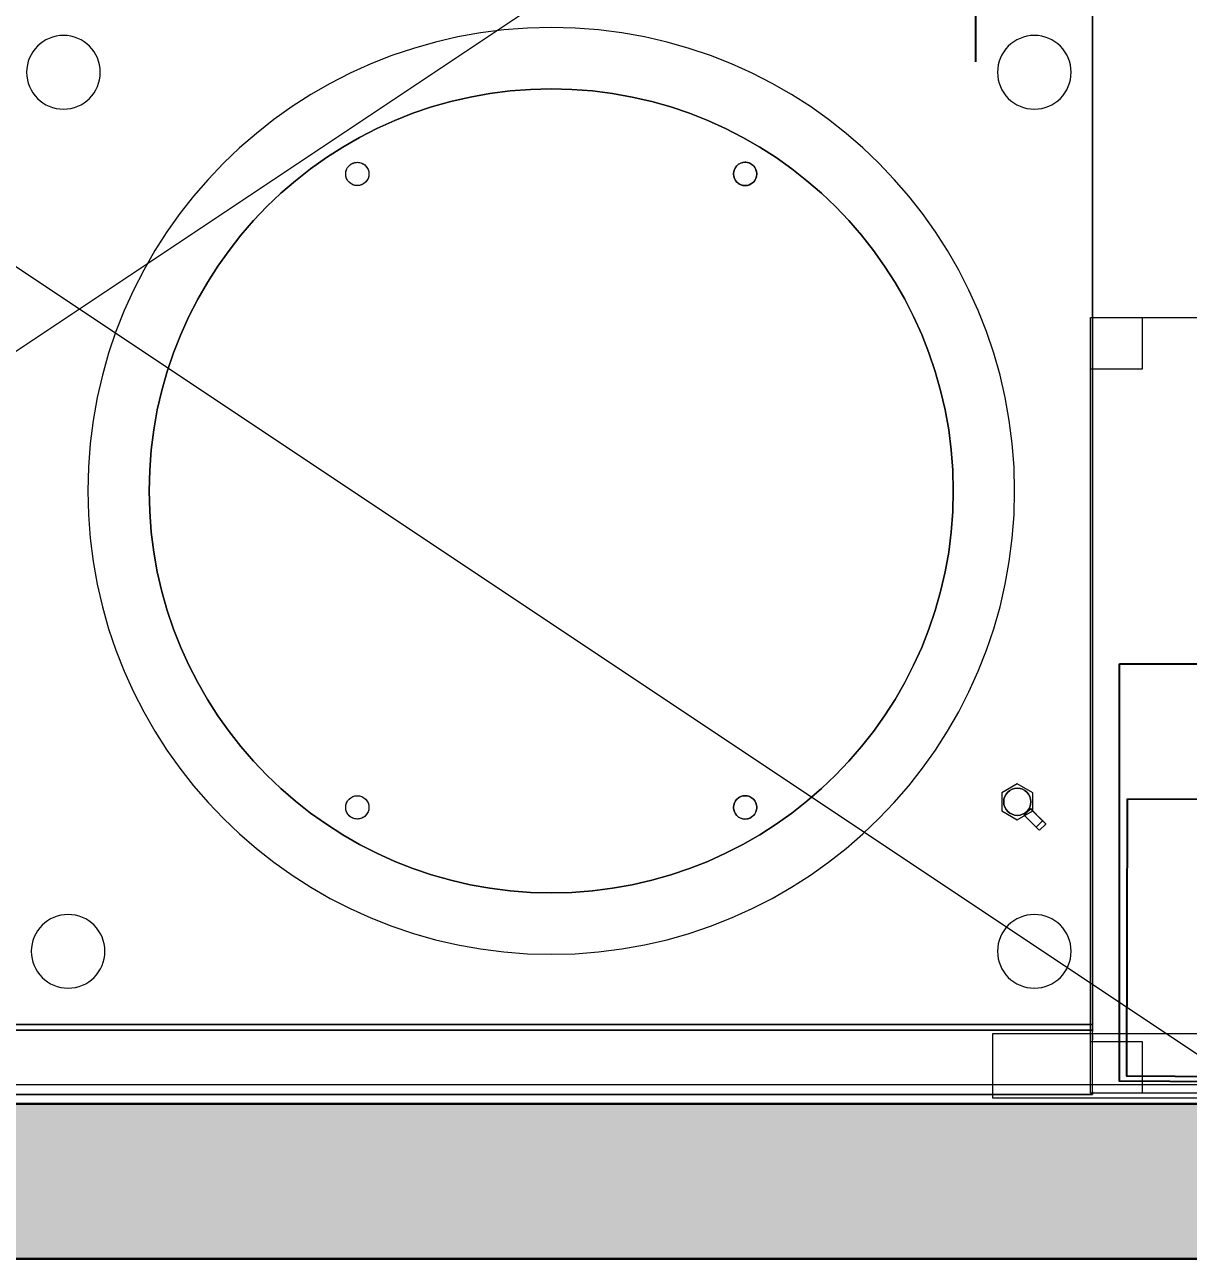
# Model space of a CAD drawing. Header units: millimetres. Extents: x -241391 to 8718866, y 0 to 143518.
# Drawn here: x -215627 to -214727, y 109450 to 110405 of the extents above; entities that cross this region are included whole.
import ezdxf
from ezdxf import colors
from ezdxf.entities.mleader import LeaderData, LeaderLine
from ezdxf.math import Vec2, Vec3

# ---------------------------------------------------------------- set-up
doc = ezdxf.new("R2010")
doc.units = ezdxf.units.MM
doc.header["$MEASUREMENT"] = 0
doc.layers.get('0').update_dxf_attribs({"color": 250, "lineweight": 9})
for name, color, linetype, lineweight in [('АР_Перегородки газоблок', 165, 'Continuous', 30), ('АР_Перегородки газоблок_Штрих', 165, 'Continuous', 5), ('ТХ_пищеблок', 30, 'Continuous', 20)]:
    doc.layers.add(name, color=color, linetype=linetype, lineweight=lineweight)
doc.layers.add('ТХ_привязка ТХ', color=7, linetype='Continuous', true_color=0x163d5c)
doc.styles.add('Standart Arial', font='arial.ttf', dxfattribs={"width": 0.7, "height": 250})

# ---------------------------------------------------------------- blocks, each defined once
blk = doc.blocks.new('_Dot')
at = {"color": 0, "linetype": 'ByBlock', "lineweight": -2}
blk.add_line((-0.5, 0), (-1, 0), dxfattribs=at)
at = {"color": 0, "linetype": 'ByBlock', "const_width": 0.5}
blk.add_lwpolyline([(-0.25, 0, 1), (0.25, 0, 1)], format="xyb", close=True, dxfattribs=at)

msp = doc.modelspace()

# ---------------------------------------------------------------- hatches: boundary and pattern name
at = {"layer": 'АР_Перегородки газоблок_Штрих', "ltscale": 100}
h = msp.add_hatch(dxfattribs=at)
h.set_pattern_fill('AR-CONC', color=253, scale=30)
h.set_pattern_definition([(50, (0, 0), (215.17805, -18.82564), [22.5, -247.5]), (355, (0, 0), (-41.6254, 225.65764), [18, -198]), (100.45144, (17.93, -1.57), (173.55265, 206.832), [19.12206, -210.34263]), (46.1842, (0, 60), (320.1724, -49.65578), [33.75, -371.25]), (96.63564, (26.68, 55.86), (280.3986, 292.2356), [28.6831, -315.51413]), (351.18416, (0, 60), (280.3986, 292.2356), [27, -297]), (21, (30, 45), (179.07212, -120.78567), [22.5, -247.5]), (326, (30, 45), (72.9946, 217.54501), [18, -198]), (71.45144, (44.92, 34.93), (252.06671, 96.75935), [19.12206, -210.34263]), (37.5, (0, 0), (3.647957, 99.868156), [0, -195.6, 0, -201, 0, -198.75]), (7.5, (0, 0), (78.92086, 118.323514), [0, -114.6, 0, -191.1, 0, -75.75]), (327.5, (-66.9, 0), (160.14673, -6.766462), [0, -75, 0, -234, 0, -310.5]), (317.5, (-96.9, 0), (174.95585, 30.031495), [0, -97.5, 0, -155.4, 0, -220.5])])
h.paths.add_polyline_path([(-212033.92, 110768.73), (-212153.92, 110768.73), (-212153.92, 109570.58), (-217983.92, 109570.58), (-217983.92, 109450.58), (-212153.92, 109450.58), (-212153.92, 108165.99), (-212033.92, 108165.99)])

# ---------------------------------------------------------------- linework, layer by layer
at = {"layer": 'АР_Перегородки газоблок', "ltscale": 100}
for points in [[(-217983.93, 109570.58), (-212153.92, 109570.58)], [(-217983.92, 109450.58), (-212153.92, 109450.58)]]:
    msp.add_lwpolyline(points, dxfattribs=at)
at = {"layer": 'ТХ_пищеблок'}
for p, q in [((-216484.88, 109585.56, 40.19), (-214684.88, 110785.56, 40.19)), ((-216484.88, 110785.56, 40.19), (-214684.88, 109585.56, 40.19)), ((-214801, 110469.47, -187.91), (-214801, 109626.56, -187.91)), ((-214802.5, 110178.87, 35.13), (-214762.5, 110178.91, 35.13)), ((-214802.5, 109578.87, 35.13), (-214802.5, 110178.87, 35.13)), ((-214802.5, 110178.87, 35.13), (-213902.5, 110178.87, 35.13)), ((-214802.47, 110138.87, 35.13), (-214802.5, 110178.87, 35.13)), ((-214762.5, 110178.91, 35.13), (-214762.47, 110138.91, 35.13)), ((-214762.47, 110138.91, 35.13), (-214802.47, 110138.87, 35.13)), ((-214859.19, 109818.08, -146.91), (-214871.19, 109811.15, -146.91)), ((-214847.19, 109811.15, -146.91), (-214859.19, 109818.08, -146.91)), ((-214871.19, 109811.15, -146.91), (-214871.19, 109797.32, -146.91)), ((-214847.19, 109797.3, -146.91), (-214847.19, 109811.15, -146.91)), ((-214871.19, 109797.32, -146.91), (-214859.19, 109790.37, -146.91)), ((-214859.19, 109790.37, -146.91), (-214847.19, 109797.3, -146.91)), ((-214848.94, 109798.92, -95.91), (-214853.89, 109793.97, -95.91)), ((-214848.94, 109798.92, -95.91), (-214847.88, 109797.86, -95.91)), ((-214847.88, 109797.86, -82.91), (-214837.45, 109787.43, -82.91)), ((-214852.83, 109792.91, -95.91), (-214853.89, 109793.97, -95.91)), ((-214842.4, 109782.48, -82.91), (-214852.83, 109792.91, -82.91)), ((-214837.44, 109786.72, -82.91), (-214841.69, 109782.48, -82.91)), ((-214837.45, 109787.43, -82.91), (-214837.45, 109787.43, -86.77)), ((-214842.4, 109782.48, -82.91), (-214842.4, 109782.48, -86.77)), ((-214802.54, 109618.87, 35.13), (-214762.54, 109618.91, 35.13)), ((-214802.5, 109578.87, 35.13), (-214802.54, 109618.87, 35.13)), ((-214762.54, 109618.91, 35.13), (-214762.5, 109578.91, 35.13)), ((-214762.5, 109578.91, 35.13), (-214802.5, 109578.87, 35.13)), ((-213902.5, 109578.87, 35.13), (-214802.5, 109578.87, 35.13))]:
    msp.add_line(p, q, dxfattribs=at)
at = {"layer": 'ТХ_пищеблок', "extrusion": (1, -5.66554e-16, 0)}
for p, q in [((-214801, 109626.56, -261.91), (-214801, 110474.56, -261.91)), ((-214801, 110469.47, -187.91), (-214801, 109626.56, -187.91)), ((-214847.19, 109797.3, -187.91), (-214847.19, 109811.15, -187.91)), ((-214847.19, 109811.15, -187.91), (-214847.19, 109811.15, -146.91)), ((-214847.19, 109797.3, -146.91), (-214847.19, 109811.15, -146.91)), ((-214847.19, 109797.3, -187.91), (-214847.19, 109797.3, -146.91)), ((-214801, 109626.56, -187.91), (-214801, 109626.56, -261.91))]:
    msp.add_line(p, q, dxfattribs=at)
at = {"layer": 'ТХ_пищеблок', "extrusion": (1.77636e-16, -1.0064e-31, -1)}
msp.add_line((-214801, 109626.56, -261.91), (-214801, 110474.56, -261.91), dxfattribs=at)
at = {"layer": 'ТХ_пищеблок', "extrusion": (-0.5, 0.866025, -1.59086e-16)}
for p, q in [((-214859.19, 109818.08, -187.91), (-214871.19, 109811.15, -187.91)), ((-214859.19, 109818.08, -146.91), (-214871.19, 109811.15, -146.91)), ((-214859.19, 109818.08, -187.91), (-214859.19, 109818.08, -146.91)), ((-214871.19, 109811.15, -187.91), (-214871.19, 109811.15, -146.91))]:
    msp.add_line(p, q, dxfattribs=at)
at = {"layer": 'ТХ_пищеблок', "extrusion": (-9.17483e-32, -1.83697e-16, -1)}
for p, q in [((-214859.19, 109818.08, -187.91), (-214871.19, 109811.15, -187.91)), ((-214847.19, 109811.15, -187.91), (-214859.19, 109818.08, -187.91)), ((-214871.19, 109811.15, -187.91), (-214871.19, 109797.32, -187.91)), ((-214847.19, 109797.3, -187.91), (-214847.19, 109811.15, -187.91)), ((-214871.19, 109797.32, -187.91), (-214859.19, 109790.37, -187.91)), ((-214859.19, 109790.37, -187.91), (-214847.19, 109797.3, -187.91))]:
    msp.add_line(p, q, dxfattribs=at)
at = {"layer": 'ТХ_пищеблок', "extrusion": (0.5, 0.866025, -1.59086e-16)}
for p, q in [((-214847.19, 109811.15, -187.91), (-214859.19, 109818.08, -187.91)), ((-214859.19, 109818.08, -187.91), (-214859.19, 109818.08, -146.91)), ((-214847.19, 109811.15, -146.91), (-214859.19, 109818.08, -146.91)), ((-214847.19, 109811.15, -187.91), (-214847.19, 109811.15, -146.91))]:
    msp.add_line(p, q, dxfattribs=at)
at = {"layer": 'ТХ_пищеблок', "extrusion": (-1, 5.66554e-16, 0)}
for p, q in [((-214871.19, 109811.15, -187.91), (-214871.19, 109797.32, -187.91)), ((-214871.19, 109811.15, -146.91), (-214871.19, 109797.32, -146.91)), ((-214871.19, 109811.15, -187.91), (-214871.19, 109811.15, -146.91)), ((-214871.19, 109797.32, -187.91), (-214871.19, 109797.32, -146.91))]:
    msp.add_line(p, q, dxfattribs=at)
at = {"layer": 'ТХ_пищеблок', "extrusion": (-0.501483, -0.865168, 1.58929e-16)}
for p, q in [((-214871.19, 109797.32, -187.91), (-214859.19, 109790.37, -187.91)), ((-214871.19, 109797.32, -146.91), (-214859.19, 109790.37, -146.91)), ((-214871.19, 109797.32, -187.91), (-214871.19, 109797.32, -146.91)), ((-214859.19, 109790.37, -187.91), (-214859.19, 109790.37, -146.91))]:
    msp.add_line(p, q, dxfattribs=at)
at = {"layer": 'ТХ_пищеблок', "extrusion": (0.5, -0.866025, 1.59086e-16)}
for p, q in [((-214859.19, 109790.37, -187.91), (-214847.19, 109797.3, -187.91)), ((-214859.19, 109790.37, -146.91), (-214847.19, 109797.3, -146.91)), ((-214847.19, 109797.3, -187.91), (-214847.19, 109797.3, -146.91)), ((-214859.19, 109790.37, -187.91), (-214859.19, 109790.37, -146.91))]:
    msp.add_line(p, q, dxfattribs=at)
at = {"layer": 'ТХ_пищеблок', "extrusion": (-0.707107, 0.707107, 9.74459e-14)}
for p, q in [((-214848.94, 109798.92, -95.91), (-214853.89, 109793.97, -95.91)), ((-214853.18, 109794.68, -109.91), (-214853.89, 109793.97, -109.91)), ((-214848.94, 109798.92, -109.91), (-214849.65, 109798.21, -109.91)), ((-214848.94, 109798.92, -109.91), (-214848.94, 109798.92, -109.39)), ((-214848.94, 109798.92, -98.43), (-214848.94, 109798.92, -95.91)), ((-214853.89, 109793.97, -109.39), (-214853.89, 109793.97, -109.91)), ((-214853.89, 109793.97, -95.91), (-214853.89, 109793.97, -98.43))]:
    msp.add_line(p, q, dxfattribs=at)
at = {"layer": 'ТХ_пищеблок', "extrusion": (6.11395e-15, -6.01718e-15, -1)}
for p, q in [((-214853.18, 109794.68, -109.91), (-214853.89, 109793.97, -109.91)), ((-214849.65, 109798.21, -109.91), (-214853.18, 109794.68, -109.91)), ((-214848.94, 109798.92, -109.91), (-214849.65, 109798.21, -109.91)), ((-214839.57, 109789.55, -109.91), (-214848.94, 109798.92, -109.91)), ((-214853.89, 109793.97, -109.91), (-214844.52, 109784.6, -109.91)), ((-214839.57, 109789.55, -109.91), (-214844.52, 109784.6, -109.91))]:
    msp.add_line(p, q, dxfattribs=at)
at = {"layer": 'ТХ_пищеблок', "extrusion": (0.707107, -0.707107, 0)}
for p, q in [((-214849.65, 109798.21, -109.91), (-214853.18, 109794.68, -109.91)), ((-214848.94, 109798.92, -109.39), (-214848.94, 109798.92, -98.43)), ((-214853.89, 109793.97, -98.43), (-214853.89, 109793.97, -109.39))]:
    msp.add_line(p, q, dxfattribs=at)
at = {"layer": 'ТХ_пищеблок', "extrusion": (0.707107, 0.707107, 0)}
for p, q in [((-214839.57, 109789.55, -109.91), (-214848.94, 109798.92, -109.91)), ((-214848.94, 109798.92, -109.91), (-214848.94, 109798.92, -109.39)), ((-214848.94, 109798.92, -109.39), (-214848.94, 109798.92, -98.43)), ((-214848.94, 109798.92, -98.43), (-214848.94, 109798.92, -95.91)), ((-214848.94, 109798.92, -95.91), (-214847.88, 109797.86, -95.91)), ((-214847.88, 109797.86, -95.91), (-214847.88, 109797.86, -82.91)), ((-214847.88, 109797.86, -82.91), (-214837.45, 109787.43, -82.91)), ((-214837.45, 109787.43, -86.77), (-214839.57, 109789.55, -109.91)), ((-214837.45, 109787.43, -82.91), (-214837.45, 109787.43, -86.77))]:
    msp.add_line(p, q, dxfattribs=at)
at = {"layer": 'ТХ_пищеблок', "extrusion": (-0.707107, 0.707107, 0)}
for p, q in [((-214847.88, 109797.86, -95.91), (-214847.88, 109797.86, -82.91)), ((-214852.83, 109792.91, -82.91), (-214852.83, 109792.91, -95.91))]:
    msp.add_line(p, q, dxfattribs=at)
at = {"layer": 'ТХ_пищеблок', "extrusion": (-0.707107, -0.707107, 0)}
for p, q in [((-214852.83, 109792.91, -95.91), (-214853.89, 109793.97, -95.91)), ((-214853.89, 109793.97, -95.91), (-214853.89, 109793.97, -98.43)), ((-214853.89, 109793.97, -98.43), (-214853.89, 109793.97, -109.39)), ((-214853.89, 109793.97, -109.39), (-214853.89, 109793.97, -109.91)), ((-214853.89, 109793.97, -109.91), (-214844.52, 109784.6, -109.91)), ((-214842.4, 109782.48, -82.91), (-214852.83, 109792.91, -82.91)), ((-214852.83, 109792.91, -82.91), (-214852.83, 109792.91, -95.91)), ((-214844.52, 109784.6, -109.91), (-214842.4, 109782.48, -86.77)), ((-214842.4, 109782.48, -82.91), (-214842.4, 109782.48, -86.77))]:
    msp.add_line(p, q, dxfattribs=at)
at = {"layer": 'ТХ_пищеблок', "extrusion": (0.70124, -0.70124, -0.128554)}
for p, q in [((-214839.57, 109789.55, -109.91), (-214844.52, 109784.6, -109.91)), ((-214837.44, 109786.72, -82.91), (-214841.69, 109782.48, -82.91)), ((-214837.45, 109787.43, -86.77), (-214839.57, 109789.55, -109.91)), ((-214844.52, 109784.6, -109.91), (-214842.4, 109782.48, -86.77))]:
    msp.add_line(p, q, dxfattribs=at)
at = {"layer": 'ТХ_пищеблок', "extrusion": (-5.66554e-16, -1, 0)}
msp.add_line((-214801, 109626.56, -187.91), (-214801, 109626.56, -261.91), dxfattribs=at)
at = {"layer": 'ТХ_пищеблок', "elevation": 40.19}
msp.add_lwpolyline([(-216484.88, 109585.56), (-214684.88, 109585.56), (-214684.88, 110785.56), (-216484.88, 110785.56)], close=True, dxfattribs=at)
at = {"layer": 'ТХ_пищеблок', "lineweight": -2}
for points in [[(-214780.11, 109911.08), (-214427.6, 109910.83), (-214430.42, 109585.89), (-214780.11, 109588.12), (-214780.11, 109911.08), (-214780.11, 109911.08)], [(-214773.83, 109806.44), (-214433.7, 109805.89), (-214437.17, 109589.54), (-214774.49, 109592.06), (-214773.83, 109806.44), (-214773.83, 109806.44)]]:
    msp.add_lwpolyline(points, dxfattribs=at)
at = {"layer": 'ТХ_пищеблок', "lineweight": 0, "elevation": -47.67}
msp.add_lwpolyline([(-214578.12, 109625.07), (-214578.12, 109575.07), (-214878.12, 109575.07), (-214878.12, 109625.07)], close=True, dxfattribs=at)
at = {"layer": 'ТХ_пищеблок', "extrusion": (-1.04074e-31, -1.83697e-16, -1)}
for centre, radius in [((215597, 110368.56, 1217.52), 28.5), ((215597, 110368.56, 1174.02), 28.5), ((214846, 110368.56, 1217.52), 28.5), ((214846, 110368.56, 1174.02), 28.5), ((214859.19, 109804.22, 146.91), 10.5), ((214846, 109688.56, 1174.02), 28.5), ((214846, 109688.56, 1217.52), 28.5), ((214846, 109688.56, 1174.02), 28.5), ((214846, 109688.56, 1217.52), 28.5)]:
    msp.add_circle(centre, radius, dxfattribs=at)
at = {"layer": 'ТХ_пищеблок', "extrusion": (0, 0, -1)}
for centre, radius in [((215219.7, 110044.72, 187.91), 358.47), ((215219.7, 110044.72, 187.91), 358.47), ((215219.7, 110044.72, 148.81), 311.01)]:
    msp.add_circle(centre, radius, dxfattribs=at)
at = {"layer": 'ТХ_пищеблок'}
for centre, radius in [((-215219.7, 110044.72, -148.81), 311.01), ((-214859.19, 109804.22, -126.91), 10.5), ((-214859.19, 109804.22, -126.91), 10.5), ((-214859.19, 109804.22, -146.91), 10.5)]:
    msp.add_circle(centre, radius, dxfattribs=at)
at = {"layer": 'ТХ_пищеблок', "extrusion": (1.04074e-31, -1.83697e-16, -1)}
for centre in [(215593.4, 109688.56, 1174.02), (215593.4, 109688.56, 1217.52), (215593.4, 109688.56, 1174.02), (215593.4, 109688.56, 1217.52)]:
    msp.add_circle(centre, 28.5, dxfattribs=at)
at = {"layer": 'ТХ_пищеблок', "extrusion": (0.707107, -0.707107, -9.74459e-14)}
for start, end in [(57.42103, 122.57897), (237.42103, 247.38014), (292.61986, 302.57897)]:
    msp.add_arc((-74285.08, -103.91, -229560.7), 6.5, start, end, dxfattribs=at)
at = {"layer": 'ТХ_пищеблок', "extrusion": (-0.707107, 0.707107, 9.74459e-14)}
for start, end in [(57.42103, 122.57897), (292.61986, 302.57897), (237.42103, 247.38014)]:
    msp.add_arc((74285.08, -103.91, 229560.7), 6.5, start, end, dxfattribs=at)
at = {"layer": 'ТХ_пищеблок', "extrusion": (0.707107, -0.707107, 0)}
msp.add_arc((-74285.08, -103.91, -229560.7), 6.5, 247.38014, 292.61986, dxfattribs=at)
at = {"layer": 'ТХ_пищеблок', "extrusion": (-0.707107, 0.707107, 0)}
msp.add_arc((74285.08, -103.91, 229560.7), 6.5, 247.38014, 292.61986, dxfattribs=at)
at = {"layer": 'ТХ_пищеблок', "extrusion": (4.83848e-17, 4.83848e-17, -1)}
for centre, start, end in [((214837.8, 109787.07, 82.91), 135, 224.52011), ((214842.04, 109782.83, 82.91), 225.47989, 315)]:
    msp.add_arc(centre, 0.5, start, end, dxfattribs=at)
at = {"layer": 'ТХ_пищеблок'}
for centre, start, end in [((-214837.8, 109787.07, -82.91), 315.47989, 45), ((-214842.04, 109782.83, -82.91), 225, 314.52011)]:
    msp.add_arc(centre, 0.5, start, end, dxfattribs=at)
at = {"layer": 'ТХ_пищеблок', "extrusion": (-4.00614e-16, -0.707107, -0.707107)}
for centre in [(-215369.7, 110289.92, -115.43), (-215369.7, 110289.92, -115.43), (-215069.7, 110289.92, -115.43), (-215069.7, 110289.92, -115.43), (-215369.7, 109799.92, -115.43), (-215369.7, 109799.92, -115.43), (-215069.7, 109799.92, -115.43), (-215069.7, 109799.92, -115.43)]:
    msp.add_ellipse(centre, major_axis=(0, 9, -9), ratio=0.707107, start_param=-1.570796, end_param=1.570796, dxfattribs=at)
at = {"layer": 'ТХ_пищеблок', "extrusion": (4.00614e-16, 0.707107, -0.707107)}
for centre in [(-215369.7, 110289.92, -115.43), (-215369.7, 110289.92, -115.43), (-215069.7, 110289.92, -115.43), (-215069.7, 110289.92, -115.43), (-215369.7, 109799.92, -115.43), (-215369.7, 109799.92, -115.43), (-215069.7, 109799.92, -115.43), (-215069.7, 109799.92, -115.43)]:
    msp.add_ellipse(centre, major_axis=(0, -9, -9), ratio=0.707107, start_param=-1.570796, end_param=1.570796, dxfattribs=at)
at = {"layer": 'ТХ_пищеблок', "extrusion": (-0.70124, 0.70124, 0.128554)}
for centre, major_axis, start_param, end_param in [((-214837.8, 109787.07, -86.77), (0.35, -0.35, 3.86), 0.008376, 1.570796), ((-214842.04, 109782.83, -86.77), (-0.35, 0.35, -3.86), 1.570796, 3.133217)]:
    msp.add_ellipse(centre, major_axis=major_axis, ratio=0.128554, start_param=start_param, end_param=end_param, dxfattribs=at)
at = {"layer": 'ТХ_пищеблок', "extrusion": (0.70124, -0.70124, -0.128554)}
for centre, major_axis, start_param, end_param in [((-214837.8, 109787.07, -86.77), (0.35, -0.35, 3.86), 4.712389, 6.27481), ((-214842.04, 109782.83, -86.77), (-0.35, 0.35, -3.86), 3.149968, 4.712389)]:
    msp.add_ellipse(centre, major_axis=major_axis, ratio=0.128554, start_param=start_param, end_param=end_param, dxfattribs=at)
at = {"layer": 'ТХ_пищеблок'}
for points, knots in [([(-215368.8, 110298.87, -141.76), (-215368.53, 110298.85, -141.74), (-215368.25, 110298.81, -141.72), (-215367.39, 110298.64, -141.66), (-215366.81, 110298.46, -141.61), (-215365.7, 110298, -141.51), (-215365.17, 110297.72, -141.46), (-215364.19, 110297.06, -141.35), (-215363.74, 110296.68, -141.29), (-215362.94, 110295.89, -141.18), (-215362.57, 110295.44, -141.12), (-215361.91, 110294.45, -141), (-215361.62, 110293.92, -140.93), (-215361.16, 110292.81, -140.81), (-215360.99, 110292.23, -140.75), (-215360.76, 110291.07, -140.64), (-215360.7, 110290.49, -140.58), (-215360.7, 110289.92, -140.53), (-215360.7, 110289.36, -140.48), (-215360.76, 110288.77, -140.43), (-215360.98, 110287.61, -140.34), (-215361.16, 110287.03, -140.3), (-215361.62, 110285.92, -140.23), (-215361.9, 110285.39, -140.2), (-215362.57, 110284.4, -140.15), (-215362.94, 110283.95, -140.13), (-215363.74, 110283.15, -140.1), (-215364.19, 110282.78, -140.09), (-215365.18, 110282.12, -140.09), (-215365.71, 110281.83, -140.09), (-215366.82, 110281.37, -140.11), (-215367.39, 110281.2, -140.13), (-215368.56, 110280.97, -140.17), (-215369.14, 110280.92, -140.19), (-215370.27, 110280.92, -140.26), (-215370.85, 110280.97, -140.29), (-215372.02, 110281.2, -140.37), (-215372.59, 110281.38, -140.42), (-215373.7, 110281.83, -140.52), (-215374.23, 110282.12, -140.57), (-215375.21, 110282.78, -140.69), (-215375.67, 110283.15, -140.74), (-215376.46, 110283.95, -140.86), (-215376.84, 110284.4, -140.92), (-215377.5, 110285.39, -141.04), (-215377.79, 110285.92, -141.1), (-215378.25, 110287.03, -141.22), (-215378.42, 110287.61, -141.28), (-215378.65, 110288.77, -141.4), (-215378.7, 110289.35, -141.45), (-215378.7, 110290.48, -141.55), (-215378.65, 110291.07, -141.6), (-215378.43, 110292.17, -141.68), (-215378.28, 110292.69, -141.72), (-215378.09, 110293.19, -141.76)], [-12.725071, -12.725071, -12.725071, -12.725071, -11.915619, -11.915619, -10.215967, -10.215967, -8.516316, -8.516316, -6.816665, -6.816665, -5.112498, -5.112498, -3.408332, -3.408332, -1.704166, -1.704166, 0, 0, 0, 1.699515, 1.699515, 3.39903, 3.39903, 5.098545, 5.098545, 6.79806, 6.79806, 8.49306, 8.49306, 10.188061, 10.188061, 11.883061, 11.883061, 13.578062, 13.578062, 15.277708, 15.277708, 16.977354, 16.977354, 18.676999, 18.676999, 20.376645, 20.376645, 22.080815, 22.080815, 23.784984, 23.784984, 25.489153, 25.489153, 27.193322, 27.193322, 28.892842, 28.892842, 30.421278, 30.421278, 30.421278, 30.421278]), ([(-215368.8, 110298.87, -141.76), (-215368.53, 110298.85, -141.74), (-215368.25, 110298.81, -141.72), (-215367.39, 110298.64, -141.66), (-215366.81, 110298.46, -141.61), (-215365.7, 110298, -141.51), (-215365.17, 110297.72, -141.46), (-215364.19, 110297.06, -141.35), (-215363.74, 110296.68, -141.29), (-215362.94, 110295.89, -141.18), (-215362.57, 110295.44, -141.12), (-215361.91, 110294.45, -141), (-215361.62, 110293.92, -140.93), (-215361.16, 110292.81, -140.81), (-215360.99, 110292.23, -140.75), (-215360.76, 110291.07, -140.64), (-215360.7, 110290.49, -140.58), (-215360.7, 110289.92, -140.53), (-215360.7, 110289.36, -140.48), (-215360.76, 110288.77, -140.43), (-215360.98, 110287.61, -140.34), (-215361.16, 110287.03, -140.3), (-215361.62, 110285.92, -140.23), (-215361.9, 110285.39, -140.2), (-215362.57, 110284.4, -140.15), (-215362.94, 110283.95, -140.13), (-215363.74, 110283.15, -140.1), (-215364.19, 110282.78, -140.09), (-215365.18, 110282.12, -140.09), (-215365.71, 110281.83, -140.09), (-215366.82, 110281.37, -140.11), (-215367.39, 110281.2, -140.13), (-215368.56, 110280.97, -140.17), (-215369.14, 110280.92, -140.19), (-215370.27, 110280.92, -140.26), (-215370.85, 110280.97, -140.29), (-215372.02, 110281.2, -140.37), (-215372.59, 110281.38, -140.42), (-215373.7, 110281.83, -140.52), (-215374.23, 110282.12, -140.57), (-215375.21, 110282.78, -140.69), (-215375.67, 110283.15, -140.74), (-215376.46, 110283.95, -140.86), (-215376.84, 110284.4, -140.92), (-215377.5, 110285.39, -141.04), (-215377.79, 110285.92, -141.1), (-215378.25, 110287.03, -141.22), (-215378.42, 110287.61, -141.28), (-215378.65, 110288.77, -141.4), (-215378.7, 110289.35, -141.45), (-215378.7, 110290.48, -141.55), (-215378.65, 110291.07, -141.6), (-215378.43, 110292.17, -141.68), (-215378.28, 110292.69, -141.72), (-215378.09, 110293.19, -141.76)], [-12.725071, -12.725071, -12.725071, -12.725071, -11.915619, -11.915619, -10.215967, -10.215967, -8.516316, -8.516316, -6.816665, -6.816665, -5.112498, -5.112498, -3.408332, -3.408332, -1.704166, -1.704166, 0, 0, 0, 1.699515, 1.699515, 3.39903, 3.39903, 5.098545, 5.098545, 6.79806, 6.79806, 8.49306, 8.49306, 10.188061, 10.188061, 11.883061, 11.883061, 13.578062, 13.578062, 15.277708, 15.277708, 16.977354, 16.977354, 18.676999, 18.676999, 20.376645, 20.376645, 22.080815, 22.080815, 23.784984, 23.784984, 25.489153, 25.489153, 27.193322, 27.193322, 28.892842, 28.892842, 30.421278, 30.421278, 30.421278, 30.421278]), ([(-215378.09, 110293.19, -141.76), (-215377.77, 110294.02, -141.81), (-215377.32, 110294.79, -141.88), (-215376.21, 110296.2, -141.99), (-215375.54, 110296.83, -142.03), (-215373.95, 110297.92, -142.05), (-215373.02, 110298.35, -142.02), (-215370.99, 110298.89, -141.91), (-215369.89, 110298.98, -141.83), (-215368.8, 110298.87, -141.76)], [-11.725026, -11.725026, -11.725026, -11.725026, -9.07472, -9.07472, -6.328056, -6.328056, -3.291533, -3.291533, -0.006255, -0.006255, -0.006255, -0.006255]), ([(-215378.09, 110293.19, -141.76), (-215377.77, 110294.02, -141.81), (-215377.32, 110294.79, -141.88), (-215376.21, 110296.2, -141.99), (-215375.54, 110296.83, -142.03), (-215373.95, 110297.92, -142.05), (-215373.02, 110298.35, -142.02), (-215370.99, 110298.89, -141.91), (-215369.89, 110298.98, -141.83), (-215368.8, 110298.87, -141.76)], [-11.725026, -11.725026, -11.725026, -11.725026, -9.07472, -9.07472, -6.328056, -6.328056, -3.291533, -3.291533, -0.006255, -0.006255, -0.006255, -0.006255]), ([(-215070.6, 110298.87, -141.76), (-215070.88, 110298.85, -141.74), (-215071.16, 110298.81, -141.72), (-215072.02, 110298.64, -141.66), (-215072.59, 110298.46, -141.61), (-215073.7, 110298, -141.51), (-215074.23, 110297.72, -141.46), (-215075.21, 110297.06, -141.35), (-215075.67, 110296.68, -141.29), (-215076.46, 110295.89, -141.18), (-215076.84, 110295.44, -141.12), (-215077.5, 110294.45, -141), (-215077.79, 110293.92, -140.93), (-215078.25, 110292.81, -140.81), (-215078.42, 110292.23, -140.75), (-215078.65, 110291.07, -140.64), (-215078.7, 110290.49, -140.58), (-215078.7, 110289.36, -140.48), (-215078.65, 110288.77, -140.43), (-215078.42, 110287.61, -140.34), (-215078.25, 110287.03, -140.3), (-215077.79, 110285.92, -140.23), (-215077.5, 110285.39, -140.2), (-215076.84, 110284.4, -140.15), (-215076.46, 110283.95, -140.13), (-215075.66, 110283.15, -140.1), (-215075.21, 110282.78, -140.09), (-215074.23, 110282.12, -140.09), (-215073.7, 110281.83, -140.09), (-215072.59, 110281.37, -140.11), (-215072.01, 110281.2, -140.13), (-215070.85, 110280.97, -140.17), (-215070.27, 110280.92, -140.19), (-215069.14, 110280.92, -140.26), (-215068.55, 110280.97, -140.29), (-215067.39, 110281.2, -140.37), (-215066.81, 110281.38, -140.42), (-215065.7, 110281.83, -140.52), (-215065.17, 110282.12, -140.57), (-215064.19, 110282.78, -140.69), (-215063.74, 110283.15, -140.74), (-215062.94, 110283.95, -140.86), (-215062.57, 110284.4, -140.92), (-215061.91, 110285.39, -141.04), (-215061.62, 110285.92, -141.1), (-215061.16, 110287.03, -141.22), (-215060.99, 110287.61, -141.28), (-215060.76, 110288.77, -141.4), (-215060.7, 110289.35, -141.45), (-215060.7, 110289.92, -141.5), (-215060.7, 110290.48, -141.55), (-215060.76, 110291.07, -141.6), (-215060.97, 110292.17, -141.68), (-215061.12, 110292.69, -141.72), (-215061.32, 110293.19, -141.76)], [-39.918334, -39.918334, -39.918334, -39.918334, -39.108941, -39.108941, -37.40929, -37.40929, -35.709638, -35.709638, -34.009987, -34.009987, -32.305821, -32.305821, -30.601655, -30.601655, -28.897489, -28.897489, -27.193322, -27.193322, -25.493807, -25.493807, -23.794292, -23.794292, -22.094778, -22.094778, -20.395263, -20.395263, -18.700262, -18.700262, -17.005262, -17.005262, -15.310261, -15.310261, -13.615261, -13.615261, -11.915615, -11.915615, -10.215969, -10.215969, -8.516323, -8.516323, -6.816677, -6.816677, -5.112508, -5.112508, -3.408338, -3.408338, -1.704169, -1.704169, 0, 0, 0, 1.69952, 1.69952, 3.227894, 3.227894, 3.227894, 3.227894]), ([(-215070.6, 110298.87, -141.76), (-215070.88, 110298.85, -141.74), (-215071.16, 110298.81, -141.72), (-215072.02, 110298.64, -141.66), (-215072.59, 110298.46, -141.61), (-215073.7, 110298, -141.51), (-215074.23, 110297.72, -141.46), (-215075.21, 110297.06, -141.35), (-215075.67, 110296.68, -141.29), (-215076.46, 110295.89, -141.18), (-215076.84, 110295.44, -141.12), (-215077.5, 110294.45, -141), (-215077.79, 110293.92, -140.93), (-215078.25, 110292.81, -140.81), (-215078.42, 110292.23, -140.75), (-215078.65, 110291.07, -140.64), (-215078.7, 110290.49, -140.58), (-215078.7, 110289.36, -140.48), (-215078.65, 110288.77, -140.43), (-215078.42, 110287.61, -140.34), (-215078.25, 110287.03, -140.3), (-215077.79, 110285.92, -140.23), (-215077.5, 110285.39, -140.2), (-215076.84, 110284.4, -140.15), (-215076.46, 110283.95, -140.13), (-215075.66, 110283.15, -140.1), (-215075.21, 110282.78, -140.09), (-215074.23, 110282.12, -140.09), (-215073.7, 110281.83, -140.09), (-215072.59, 110281.37, -140.11), (-215072.01, 110281.2, -140.13), (-215070.85, 110280.97, -140.17), (-215070.27, 110280.92, -140.19), (-215069.14, 110280.92, -140.26), (-215068.55, 110280.97, -140.29), (-215067.39, 110281.2, -140.37), (-215066.81, 110281.38, -140.42), (-215065.7, 110281.83, -140.52), (-215065.17, 110282.12, -140.57), (-215064.19, 110282.78, -140.69), (-215063.74, 110283.15, -140.74), (-215062.94, 110283.95, -140.86), (-215062.57, 110284.4, -140.92), (-215061.91, 110285.39, -141.04), (-215061.62, 110285.92, -141.1), (-215061.16, 110287.03, -141.22), (-215060.99, 110287.61, -141.28), (-215060.76, 110288.77, -141.4), (-215060.7, 110289.35, -141.45), (-215060.7, 110289.92, -141.5), (-215060.7, 110290.48, -141.55), (-215060.76, 110291.07, -141.6), (-215060.97, 110292.17, -141.68), (-215061.12, 110292.69, -141.72), (-215061.32, 110293.19, -141.76)], [-39.918334, -39.918334, -39.918334, -39.918334, -39.108941, -39.108941, -37.40929, -37.40929, -35.709638, -35.709638, -34.009987, -34.009987, -32.305821, -32.305821, -30.601655, -30.601655, -28.897489, -28.897489, -27.193322, -27.193322, -25.493807, -25.493807, -23.794292, -23.794292, -22.094778, -22.094778, -20.395263, -20.395263, -18.700262, -18.700262, -17.005262, -17.005262, -15.310261, -15.310261, -13.615261, -13.615261, -11.915615, -11.915615, -10.215969, -10.215969, -8.516323, -8.516323, -6.816677, -6.816677, -5.112508, -5.112508, -3.408338, -3.408338, -1.704169, -1.704169, 0, 0, 0, 1.69952, 1.69952, 3.227894, 3.227894, 3.227894, 3.227894]), ([(-215061.32, 110293.19, -141.76), (-215061.72, 110294.21, -141.83), (-215062.3, 110295.15, -141.91), (-215063.72, 110296.72, -142.02), (-215064.52, 110297.35, -142.05), (-215066.21, 110298.27, -142.03), (-215067.08, 110298.58, -141.99), (-215068.84, 110298.92, -141.88), (-215069.73, 110298.96, -141.81), (-215070.6, 110298.87, -141.76)], [0, 0, 0, 0, 3.291615, 3.291615, 6.327831, 6.327831, 9.067869, 9.067869, 11.718836, 11.718836, 11.718836, 11.718836]), ([(-215061.32, 110293.19, -141.76), (-215061.72, 110294.21, -141.83), (-215062.3, 110295.15, -141.91), (-215063.72, 110296.72, -142.02), (-215064.52, 110297.35, -142.05), (-215066.21, 110298.27, -142.03), (-215067.08, 110298.58, -141.99), (-215068.84, 110298.92, -141.88), (-215069.73, 110298.96, -141.81), (-215070.6, 110298.87, -141.76)], [0, 0, 0, 0, 3.291615, 3.291615, 6.327831, 6.327831, 9.067869, 9.067869, 11.718836, 11.718836, 11.718836, 11.718836]), ([(-215377.85, 109796.09, -141.76), (-215377.91, 109796.22, -141.75), (-215377.97, 109796.35, -141.74), (-215378.25, 109797.03, -141.69), (-215378.42, 109797.61, -141.65), (-215378.65, 109798.77, -141.56), (-215378.7, 109799.36, -141.51), (-215378.7, 109800.49, -141.42), (-215378.65, 109801.07, -141.36), (-215378.42, 109802.23, -141.25), (-215378.25, 109802.81, -141.19), (-215377.79, 109803.92, -141.06), (-215377.5, 109804.45, -141), (-215376.84, 109805.44, -140.88), (-215376.46, 109805.89, -140.82), (-215375.67, 109806.68, -140.71), (-215375.21, 109807.06, -140.65), (-215374.23, 109807.72, -140.54), (-215373.7, 109808, -140.49), (-215372.59, 109808.46, -140.39), (-215372.02, 109808.64, -140.34), (-215370.85, 109808.87, -140.26), (-215370.27, 109808.92, -140.22), (-215369.14, 109808.92, -140.16), (-215368.56, 109808.87, -140.13), (-215367.39, 109808.64, -140.09), (-215366.82, 109808.46, -140.08), (-215365.71, 109808.01, -140.06), (-215365.18, 109807.72, -140.05), (-215364.19, 109807.06, -140.06), (-215363.74, 109806.69, -140.07), (-215362.94, 109805.89, -140.09), (-215362.57, 109805.43, -140.11), (-215361.9, 109804.45, -140.16), (-215361.62, 109803.92, -140.2), (-215361.16, 109802.81, -140.27), (-215360.98, 109802.23, -140.31), (-215360.76, 109801.07, -140.4), (-215360.7, 109800.48, -140.45), (-215360.7, 109799.92, -140.5), (-215360.7, 109799.35, -140.55), (-215360.76, 109798.77, -140.6), (-215360.99, 109797.61, -140.72), (-215361.16, 109797.03, -140.78), (-215361.62, 109795.92, -140.9), (-215361.91, 109795.39, -140.96), (-215362.57, 109794.4, -141.08), (-215362.94, 109793.95, -141.14), (-215363.74, 109793.15, -141.25), (-215364.19, 109792.78, -141.31), (-215365.17, 109792.12, -141.42), (-215365.7, 109791.83, -141.48), (-215366.81, 109791.38, -141.58), (-215367.39, 109791.2, -141.62), (-215368.45, 109790.99, -141.7), (-215368.94, 109790.94, -141.73), (-215369.41, 109790.92, -141.76)], [-30.986604, -30.986604, -30.986604, -30.986604, -30.592152, -30.592152, -28.892651, -28.892651, -27.19315, -27.19315, -25.489008, -25.489008, -23.784865, -23.784865, -22.080722, -22.080722, -20.376579, -20.376579, -18.676936, -18.676936, -16.977293, -16.977293, -15.27765, -15.27765, -13.578006, -13.578006, -11.883001, -11.883001, -10.187996, -10.187996, -8.49299, -8.49299, -6.797985, -6.797985, -5.098489, -5.098489, -3.398993, -3.398993, -1.699496, -1.699496, 0, 0, 0, 1.70414, 1.70414, 3.40828, 3.40828, 5.112419, 5.112419, 6.816559, 6.816559, 8.516208, 8.516208, 10.215856, 10.215856, 11.915505, 11.915505, 13.32595, 13.32595, 13.32595, 13.32595]), ([(-215377.85, 109796.09, -141.76), (-215377.91, 109796.22, -141.75), (-215377.97, 109796.35, -141.74), (-215378.25, 109797.03, -141.69), (-215378.42, 109797.61, -141.65), (-215378.65, 109798.77, -141.56), (-215378.7, 109799.36, -141.51), (-215378.7, 109800.49, -141.42), (-215378.65, 109801.07, -141.36), (-215378.42, 109802.23, -141.25), (-215378.25, 109802.81, -141.19), (-215377.79, 109803.92, -141.06), (-215377.5, 109804.45, -141), (-215376.84, 109805.44, -140.88), (-215376.46, 109805.89, -140.82), (-215375.67, 109806.68, -140.71), (-215375.21, 109807.06, -140.65), (-215374.23, 109807.72, -140.54), (-215373.7, 109808, -140.49), (-215372.59, 109808.46, -140.39), (-215372.02, 109808.64, -140.34), (-215370.85, 109808.87, -140.26), (-215370.27, 109808.92, -140.22), (-215369.14, 109808.92, -140.16), (-215368.56, 109808.87, -140.13), (-215367.39, 109808.64, -140.09), (-215366.82, 109808.46, -140.08), (-215365.71, 109808.01, -140.06), (-215365.18, 109807.72, -140.05), (-215364.19, 109807.06, -140.06), (-215363.74, 109806.69, -140.07), (-215362.94, 109805.89, -140.09), (-215362.57, 109805.43, -140.11), (-215361.9, 109804.45, -140.16), (-215361.62, 109803.92, -140.2), (-215361.16, 109802.81, -140.27), (-215360.98, 109802.23, -140.31), (-215360.76, 109801.07, -140.4), (-215360.7, 109800.48, -140.45), (-215360.7, 109799.92, -140.5), (-215360.7, 109799.35, -140.55), (-215360.76, 109798.77, -140.6), (-215360.99, 109797.61, -140.72), (-215361.16, 109797.03, -140.78), (-215361.62, 109795.92, -140.9), (-215361.91, 109795.39, -140.96), (-215362.57, 109794.4, -141.08), (-215362.94, 109793.95, -141.14), (-215363.74, 109793.15, -141.25), (-215364.19, 109792.78, -141.31), (-215365.17, 109792.12, -141.42), (-215365.7, 109791.83, -141.48), (-215366.81, 109791.38, -141.58), (-215367.39, 109791.2, -141.62), (-215368.45, 109790.99, -141.7), (-215368.94, 109790.94, -141.73), (-215369.41, 109790.92, -141.76)], [-30.986604, -30.986604, -30.986604, -30.986604, -30.592152, -30.592152, -28.892651, -28.892651, -27.19315, -27.19315, -25.489008, -25.489008, -23.784865, -23.784865, -22.080722, -22.080722, -20.376579, -20.376579, -18.676936, -18.676936, -16.977293, -16.977293, -15.27765, -15.27765, -13.578006, -13.578006, -11.883001, -11.883001, -10.187996, -10.187996, -8.49299, -8.49299, -6.797985, -6.797985, -5.098489, -5.098489, -3.398993, -3.398993, -1.699496, -1.699496, 0, 0, 0, 1.70414, 1.70414, 3.40828, 3.40828, 5.112419, 5.112419, 6.816559, 6.816559, 8.516208, 8.516208, 10.215856, 10.215856, 11.915505, 11.915505, 13.32595, 13.32595, 13.32595, 13.32595]), ([(-215061.56, 109796.09, -141.76), (-215061.5, 109796.22, -141.75), (-215061.44, 109796.35, -141.74), (-215061.16, 109797.03, -141.69), (-215060.98, 109797.61, -141.65), (-215060.76, 109798.77, -141.56), (-215060.7, 109799.36, -141.51), (-215060.7, 109799.92, -141.47), (-215060.7, 109800.49, -141.42), (-215060.76, 109801.07, -141.36), (-215060.99, 109802.23, -141.25), (-215061.16, 109802.81, -141.19), (-215061.62, 109803.92, -141.06), (-215061.91, 109804.45, -141), (-215062.57, 109805.44, -140.88), (-215062.94, 109805.89, -140.82), (-215063.74, 109806.68, -140.71), (-215064.19, 109807.06, -140.65), (-215065.17, 109807.72, -140.54), (-215065.7, 109808, -140.49), (-215066.81, 109808.46, -140.39), (-215067.39, 109808.64, -140.34), (-215068.55, 109808.87, -140.26), (-215069.14, 109808.92, -140.22), (-215070.27, 109808.92, -140.16), (-215070.85, 109808.87, -140.13), (-215072.01, 109808.64, -140.09), (-215072.59, 109808.46, -140.08), (-215073.7, 109808.01, -140.06), (-215074.23, 109807.72, -140.05), (-215075.21, 109807.06, -140.06), (-215075.66, 109806.69, -140.07), (-215076.46, 109805.89, -140.09), (-215076.84, 109805.43, -140.11), (-215077.5, 109804.45, -140.16), (-215077.79, 109803.92, -140.2), (-215078.25, 109802.81, -140.27), (-215078.42, 109802.23, -140.31), (-215078.65, 109801.07, -140.4), (-215078.7, 109800.48, -140.45), (-215078.7, 109799.35, -140.55), (-215078.65, 109798.77, -140.6), (-215078.42, 109797.61, -140.72), (-215078.25, 109797.03, -140.78), (-215077.79, 109795.92, -140.9), (-215077.5, 109795.39, -140.96), (-215076.84, 109794.4, -141.08), (-215076.46, 109793.95, -141.14), (-215075.67, 109793.15, -141.25), (-215075.21, 109792.78, -141.31), (-215074.23, 109792.12, -141.42), (-215073.7, 109791.83, -141.48), (-215072.59, 109791.38, -141.58), (-215072.02, 109791.2, -141.62), (-215070.95, 109790.99, -141.7), (-215070.47, 109790.94, -141.73), (-215069.99, 109790.92, -141.76)], [-3.793386, -3.793386, -3.793386, -3.793386, -3.399002, -3.399002, -1.699501, -1.699501, 0, 0, 0, 1.704143, 1.704143, 3.408286, 3.408286, 5.112429, 5.112429, 6.816571, 6.816571, 8.516215, 8.516215, 10.215858, 10.215858, 11.915501, 11.915501, 13.615144, 13.615144, 15.310149, 15.310149, 17.005155, 17.005155, 18.70016, 18.70016, 20.395165, 20.395165, 22.094662, 22.094662, 23.794158, 23.794158, 25.493654, 25.493654, 27.19315, 27.19315, 28.89729, 28.89729, 30.60143, 30.60143, 32.30557, 32.30557, 34.00971, 34.00971, 35.709358, 35.709358, 37.409007, 37.409007, 39.108655, 39.108655, 40.519034, 40.519034, 40.519034, 40.519034]), ([(-215061.56, 109796.09, -141.76), (-215061.5, 109796.22, -141.75), (-215061.44, 109796.35, -141.74), (-215061.16, 109797.03, -141.69), (-215060.98, 109797.61, -141.65), (-215060.76, 109798.77, -141.56), (-215060.7, 109799.36, -141.51), (-215060.7, 109799.92, -141.47), (-215060.7, 109800.49, -141.42), (-215060.76, 109801.07, -141.36), (-215060.99, 109802.23, -141.25), (-215061.16, 109802.81, -141.19), (-215061.62, 109803.92, -141.06), (-215061.91, 109804.45, -141), (-215062.57, 109805.44, -140.88), (-215062.94, 109805.89, -140.82), (-215063.74, 109806.68, -140.71), (-215064.19, 109807.06, -140.65), (-215065.17, 109807.72, -140.54), (-215065.7, 109808, -140.49), (-215066.81, 109808.46, -140.39), (-215067.39, 109808.64, -140.34), (-215068.55, 109808.87, -140.26), (-215069.14, 109808.92, -140.22), (-215070.27, 109808.92, -140.16), (-215070.85, 109808.87, -140.13), (-215072.01, 109808.64, -140.09), (-215072.59, 109808.46, -140.08), (-215073.7, 109808.01, -140.06), (-215074.23, 109807.72, -140.05), (-215075.21, 109807.06, -140.06), (-215075.66, 109806.69, -140.07), (-215076.46, 109805.89, -140.09), (-215076.84, 109805.43, -140.11), (-215077.5, 109804.45, -140.16), (-215077.79, 109803.92, -140.2), (-215078.25, 109802.81, -140.27), (-215078.42, 109802.23, -140.31), (-215078.65, 109801.07, -140.4), (-215078.7, 109800.48, -140.45), (-215078.7, 109799.35, -140.55), (-215078.65, 109798.77, -140.6), (-215078.42, 109797.61, -140.72), (-215078.25, 109797.03, -140.78), (-215077.79, 109795.92, -140.9), (-215077.5, 109795.39, -140.96), (-215076.84, 109794.4, -141.08), (-215076.46, 109793.95, -141.14), (-215075.67, 109793.15, -141.25), (-215075.21, 109792.78, -141.31), (-215074.23, 109792.12, -141.42), (-215073.7, 109791.83, -141.48), (-215072.59, 109791.38, -141.58), (-215072.02, 109791.2, -141.62), (-215070.95, 109790.99, -141.7), (-215070.47, 109790.94, -141.73), (-215069.99, 109790.92, -141.76)], [-3.793386, -3.793386, -3.793386, -3.793386, -3.399002, -3.399002, -1.699501, -1.699501, 0, 0, 0, 1.704143, 1.704143, 3.408286, 3.408286, 5.112429, 5.112429, 6.816571, 6.816571, 8.516215, 8.516215, 10.215858, 10.215858, 11.915501, 11.915501, 13.615144, 13.615144, 15.310149, 15.310149, 17.005155, 17.005155, 18.70016, 18.70016, 20.395165, 20.395165, 22.094662, 22.094662, 23.794158, 23.794158, 25.493654, 25.493654, 27.19315, 27.19315, 28.89729, 28.89729, 30.60143, 30.60143, 32.30557, 32.30557, 34.00971, 34.00971, 35.709358, 35.709358, 37.409007, 37.409007, 39.108655, 39.108655, 40.519034, 40.519034, 40.519034, 40.519034]), ([(-215369.41, 109790.92, -141.76), (-215370.11, 109790.9, -141.8), (-215370.81, 109790.96, -141.84), (-215372.18, 109791.24, -141.92), (-215372.86, 109791.46, -141.95), (-215374.41, 109792.18, -141.98), (-215375.24, 109792.75, -141.97), (-215376.74, 109794.21, -141.89), (-215377.38, 109795.1, -141.82), (-215377.85, 109796.09, -141.76)], [-10.504226, -10.504226, -10.504226, -10.504226, -8.41064, -8.41064, -6.288006, -6.288006, -3.293924, -3.293924, -0.006885, -0.006885, -0.006885, -0.006885]), ([(-215369.41, 109790.92, -141.76), (-215370.11, 109790.9, -141.8), (-215370.81, 109790.96, -141.84), (-215372.18, 109791.24, -141.92), (-215372.86, 109791.46, -141.95), (-215374.41, 109792.18, -141.98), (-215375.24, 109792.75, -141.97), (-215376.74, 109794.21, -141.89), (-215377.38, 109795.1, -141.82), (-215377.85, 109796.09, -141.76)], [-10.504226, -10.504226, -10.504226, -10.504226, -8.41064, -8.41064, -6.288006, -6.288006, -3.293924, -3.293924, -0.006885, -0.006885, -0.006885, -0.006885]), ([(-215069.99, 109790.92, -141.76), (-215068.9, 109790.89, -141.82), (-215067.8, 109791.05, -141.89), (-215065.82, 109791.74, -141.97), (-215064.94, 109792.22, -141.98), (-215063.6, 109793.27, -141.95), (-215063.1, 109793.77, -141.92), (-215062.22, 109794.87, -141.84), (-215061.85, 109795.46, -141.8), (-215061.56, 109796.09, -141.76)], [0, 0, 0, 0, 3.29307, 3.29307, 6.287036, 6.287036, 8.40308, 8.40308, 10.497461, 10.497461, 10.497461, 10.497461]), ([(-215069.99, 109790.92, -141.76), (-215068.9, 109790.89, -141.82), (-215067.8, 109791.05, -141.89), (-215065.82, 109791.74, -141.97), (-215064.94, 109792.22, -141.98), (-215063.6, 109793.27, -141.95), (-215063.1, 109793.77, -141.92), (-215062.22, 109794.87, -141.84), (-215061.85, 109795.46, -141.8), (-215061.56, 109796.09, -141.76)], [0, 0, 0, 0, 3.29307, 3.29307, 6.287036, 6.287036, 8.40308, 8.40308, 10.497461, 10.497461, 10.497461, 10.497461])]:
    msp.add_open_spline(points, degree=3, knots=knots, dxfattribs=at)
for points in [[(-214801, 110428.56, -261.91), (-214801, 110428.56, -1170.22), (-214801, 109627.56, -1170.22), (-214801, 109627.56, -261.91)], [(-214801, 109631.86, -120.83), (-215642, 109631.86, -120.83), (-215642, 109631.86, -187.91), (-214801, 109631.86, -187.91)], [(-214801, 109627.56, -261.91), (-215642, 109627.56, -261.91), (-215642, 109627.56, -1170.22), (-214801, 109627.56, -1170.22)], [(-214801, 109627.56, -261.91), (-215642, 109627.56, -261.91), (-215642, 109627.56, -314.83), (-214801, 109627.56, -314.83)], [(-214801, 109577.86, -312.83), (-215642, 109577.86, -312.83), (-215642, 109577.86, -106.63), (-214801, 109577.86, -106.63)]]:
    msp.add_3dface(points, dxfattribs=at)
for points, invisible_edges in [([(-214801, 109631.31, -116.69), (-215642, 109631.31, -116.69), (-215642, 109631.86, -120.83), (-214801, 109631.86, -120.83)], 1), ([(-214801, 109615.86, -120.83), (-214801, 109631.86, -120.83), (-214801, 109631.86, -187.91), (-214801, 109626.56, -187.91)], 9), ([(-214801, 109631.86, -120.83), (-214801, 109615.86, -120.83), (-214801, 109631.31, -116.69)], 3), ([(-214801, 109629.71, -112.83), (-215642, 109629.71, -112.83), (-215642, 109631.31, -116.69), (-214801, 109631.31, -116.69)], 5), ([(-214801, 109620, -105.37), (-215642, 109620, -105.37), (-215642, 109623.86, -106.97), (-214801, 109623.86, -106.97)], 5), ([(-214801, 109631.31, -116.69), (-214801, 109615.86, -120.83), (-214801, 109629.71, -112.83)], 3), ([(-214801, 109629.71, -112.83), (-214801, 109615.86, -120.83), (-214801, 109627.17, -109.52)], 3), ([(-214801, 109579.86, -314.83), (-214801, 109627.56, -314.83), (-214801, 109627.56, -261.91), (-214801, 109626.56, -261.91)], 8), ([(-214801, 109627.17, -109.52), (-214801, 109615.86, -120.83), (-214801, 109623.86, -106.97)], 3), ([(-214801, 109579.86, -314.83), (-214801, 109626.56, -261.91), (-214801, 109626.56, -187.91), (-214801, 109579.66, -104.83)], 13), ([(-214801, 109579.66, -104.83), (-214801, 109615.86, -104.83), (-214801, 109615.86, -120.83), (-214801, 109626.56, -187.91)], 14), ([(-214801, 109623.86, -106.97), (-214801, 109615.86, -120.83), (-214801, 109620, -105.37)], 3), ([(-214801, 109579.34, -314.76), (-215642, 109579.34, -314.76), (-215642, 109578.86, -314.56), (-214801, 109578.86, -314.56)], 5), ([(-214801, 109578.76, -105.07), (-215642, 109578.76, -105.07), (-215642, 109579.19, -104.89), (-214801, 109579.19, -104.89)], 5), ([(-214801, 109578.13, -313.83), (-215642, 109578.13, -313.83), (-215642, 109577.93, -313.35), (-214801, 109577.93, -313.35)], 5), ([(-214801, 109577.92, -106.16), (-215642, 109577.92, -106.16), (-215642, 109578.1, -105.73), (-214801, 109578.1, -105.73)], 5), ([(-214801, 109577.93, -313.35), (-215642, 109577.93, -313.35), (-215642, 109577.86, -312.83), (-214801, 109577.86, -312.83)], 1), ([(-214801, 109577.86, -106.63), (-215642, 109577.86, -106.63), (-215642, 109577.92, -106.16), (-214801, 109577.92, -106.16)], 4), ([(-214801, 109579.66, -104.83), (-214801, 109579.86, -314.83), (-214801, 109579.34, -314.76), (-214801, 109579.19, -104.89)], 5), ([(-214801, 109579.19, -104.89), (-214801, 109579.34, -314.76), (-214801, 109578.86, -314.56), (-214801, 109578.76, -105.07)], 5), ([(-214801, 109578.76, -105.07), (-214801, 109578.86, -314.56), (-214801, 109578.44, -314.24), (-214801, 109578.38, -105.36)], 5), ([(-214801, 109578.38, -105.36), (-214801, 109578.44, -314.24), (-214801, 109578.13, -313.83), (-214801, 109578.1, -105.73)], 5), ([(-214801, 109578.1, -105.73), (-214801, 109578.13, -313.83), (-214801, 109577.93, -313.35), (-214801, 109577.92, -106.16)], 5), ([(-214801, 109577.92, -106.16), (-214801, 109577.93, -313.35), (-214801, 109577.86, -312.83), (-214801, 109577.86, -106.63)], 1)]:
    msp.add_3dface(points, dxfattribs=dict(at, invisible_edges=invisible_edges))
at = {"layer": 'ТХ_привязка ТХ', "ltscale": 100}
msp.add_line((-214891.4, 111879.29), (-214891.4, 110376.56), dxfattribs=at)

# ---------------------------------------------------------------- leaders
at = {"layer": 'ТХ_привязка ТХ', "lineweight": 20}
ml = msp.add_multileader_mtext('Standard', dxfattribs=at)
ml.set_content('Водонагреватель накопительный, 100л\\PДиам.резьбы патрубков подключения х/г воды G1/2', color=256, style='Standart Arial')
ml.set_leader_properties()
ml.set_arrow_properties(name='DOT')
ml.build(insert=Vec2(0, 0))
ml.multileader.update_dxf_attribs({"text_left_attachment_type": 6, "text_right_attachment_type": 6, "dogleg_length": 50, "arrow_head_size": 50})
ctx = ml.context
ctx.base_point, ctx.char_height, ctx.arrow_head_size, ctx.landing_gap_size, ctx.plane_origin = Vec3(-196472.79, 100542.05, 65.88), 200, 50, 0, Vec3(-146079.79, 162233.8, 65.88)
ctx.left_attachment, ctx.right_attachment = 6, 6
notes = []
notes.append((ctx, [(1, (1, 1, 0), (-196522.79, 100542.05, 65.88), (1, 0), 50, [(5, [(-206820.26, 100520.66, 65.88), (-205890.27, 104677.41, 65.88), (-210225.63, 101364.57, 65.88), (-207755.07, 109412.87, 65.88), (-212975.11, 109571, 65.88), (-215109.5, 106862.25, 65.88), (-213590.63, 115812.07, 65.88)], 0, [])])]))
ctx.mtext.insert, ctx.mtext.width, ctx.mtext.defined_height, ctx.mtext.flow_direction = Vec3(-196472.79, 100800.85, 65.88), 5613.8249, 206.55, 5
for ctx, leaders in notes:
    for number, flags, end, landing, length, lines in leaders:
        leader = LeaderData()
        leader.index, (leader.has_last_leader_line, leader.has_dogleg_vector, leader.attachment_direction) = number, flags
        leader.last_leader_point, leader.dogleg_vector, leader.dogleg_length = Vec3(end), Vec3(landing), length
        for number, points, colour, breaks in lines:
            line = LeaderLine()
            line.index, line.vertices, line.color, line.breaks = number, Vec3.list(points), colors.encode_raw_color(colour), breaks
            leader.lines.append(line)
        ctx.leaders.append(leader)

doc.saveas('drawing.dxf')
